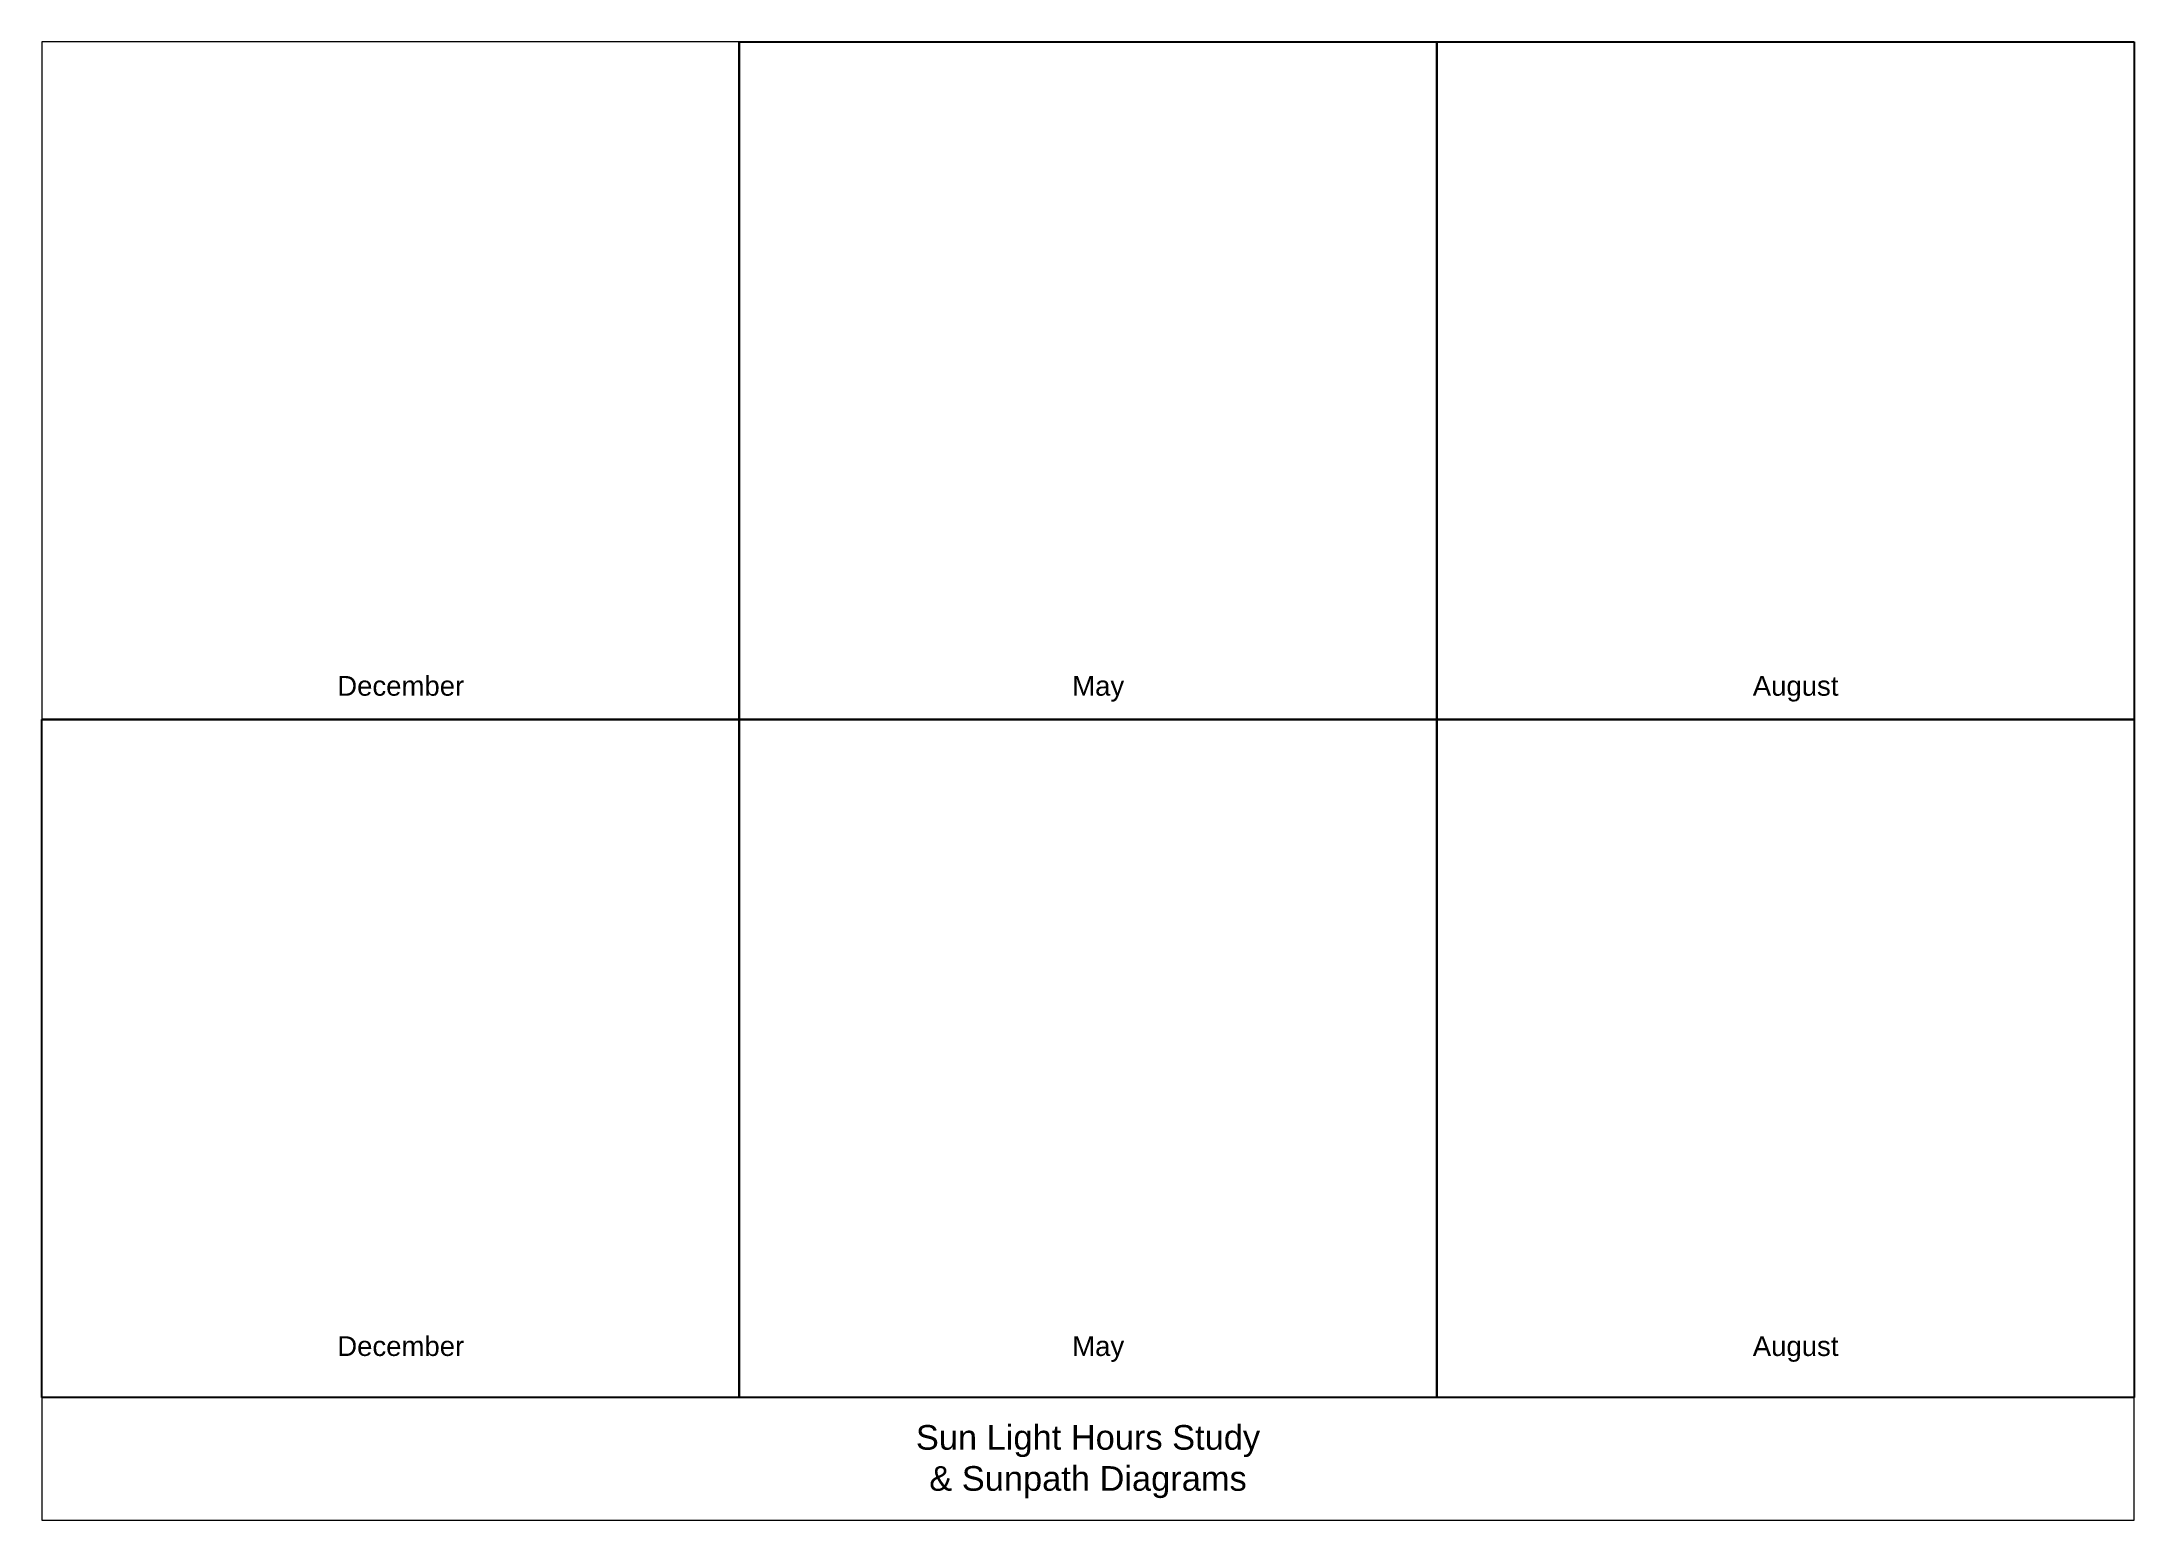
# Paper-space layout 'Sunpath' of a CAD drawing. Header units: millimetres. Extents: x 0 to 592, y 0 to 418.
# The model-space entities are those that its viewports show. They can reach past a viewport. Long polylines and large blocks are cut down to what shows.
import ezdxf

# ---------------------------------------------------------------- set-up
doc = ezdxf.new("R2010")
doc.units = ezdxf.units.MM
doc.header["$XCLIPFRAME"] = 0
picture_1 = doc.add_image_def('image5.jpg', size_in_pixel=(3509, 2481))
picture_2 = doc.add_image_def('image6.jpg', size_in_pixel=(3509, 2481))
picture_3 = doc.add_image_def('image7.jpg', size_in_pixel=(3509, 2481))
picture_4 = doc.add_image_def('image8.jpg', size_in_pixel=(3509, 2481))
picture_5 = doc.add_image_def('image9.jpg', size_in_pixel=(3509, 2481))
picture_6 = doc.add_image_def('image10.jpg', size_in_pixel=(3509, 2481))

msp = doc.modelspace()

# ---------------------------------------------------------------- linework, layer by layer
msp.add_lwpolyline([(550.78, 298.5), (975.54, 298.5), (975.54, -1.5), (550.78, -1.5)], close=True)

# ---------------------------------------------------------------- texts
at = {"color": 178, "true_color": 0x000007, "char_height": 4, "attachment_point": 2}
for s, insert in [('{\\fArial|b0|i0|c0|p34;December}', (623.64, 169.81)), ('{\\fArial|b0|i0|c0|p34;May}', (765.23, 169.81)), ('{\\fArial|b0|i0|c0|p34;August}', (906.81, 169.81)), ('{\\fArial|b0|i0|c0|p34;December}', (623.64, 35.82)), ('{\\fArial|b0|i0|c0|p34;May}', (765.23, 35.82)), ('{\\fArial|b0|i0|c0|p34;August}', (906.81, 35.82))]:
    msp.add_mtext_dynamic_manual_height_columns(s, width=85.0252, gutter_width=12.5, heights=[0], dxfattribs=dict(at, insert=insert))
at = {"insert": (763.16, 17.8), "char_height": 5, "attachment_point": 2}
msp.add_mtext_dynamic_manual_height_columns('{\\fArial|b0|i0|c0|p34;Sun Light Hours Study\\P& Sunpath Diagrams}', width=85.0252, gutter_width=12.5, heights=[0], dxfattribs=at)

# ---------------------------------------------------------------- pictures from other files: only their frames are drawn
at = {"color": 7, "true_color": 0xffffff}
image = msp.add_image(picture_1, insert=(506.9, 150.96), size_in_units=(222.82, 157.54), dxfattribs=at)
image.set_boundary_path([(690.52, 157), (2920.2, 2323)])
image = msp.add_image(picture_3, insert=(657.94, 155.33), size_in_units=(210.44, 148.79), dxfattribs=at)
image.set_boundary_path([(573.58, 93.3), (2934.42, 2386.7)])
image = msp.add_image(picture_5, insert=(799.52, 155.33), size_in_units=(210.44, 148.79), dxfattribs=at)
image.set_boundary_path([(573.58, 93.3), (2934.42, 2386.7)])
image = msp.add_image(picture_2, insert=(516.36, 17.79), size_in_units=(210.44, 148.79), dxfattribs=at)
image.set_boundary_path([(573.58, 93.3), (2934.42, 2386.7)])
image = msp.add_image(picture_4, insert=(657.94, 17.79), size_in_units=(210.44, 148.79), dxfattribs=at)
image.set_boundary_path([(573.58, 93.3), (2934.42, 2386.7)])
image = msp.add_image(picture_6, insert=(799.52, 17.79), size_in_units=(210.44, 148.79), dxfattribs=at)
image.set_boundary_path([(573.58, 93.3), (2934.42, 2386.7)])

psp = doc.layouts.new('Sunpath')

# ---------------------------------------------------------------- viewports
at = {"layer": '0'}
psp.add_viewport(center=(296.2, 209.21), size=(592.42, 418.4159), view_center_point=(763.16, 148.5), view_height=299.995, dxfattribs=at)

doc.saveas('drawing.dxf')
